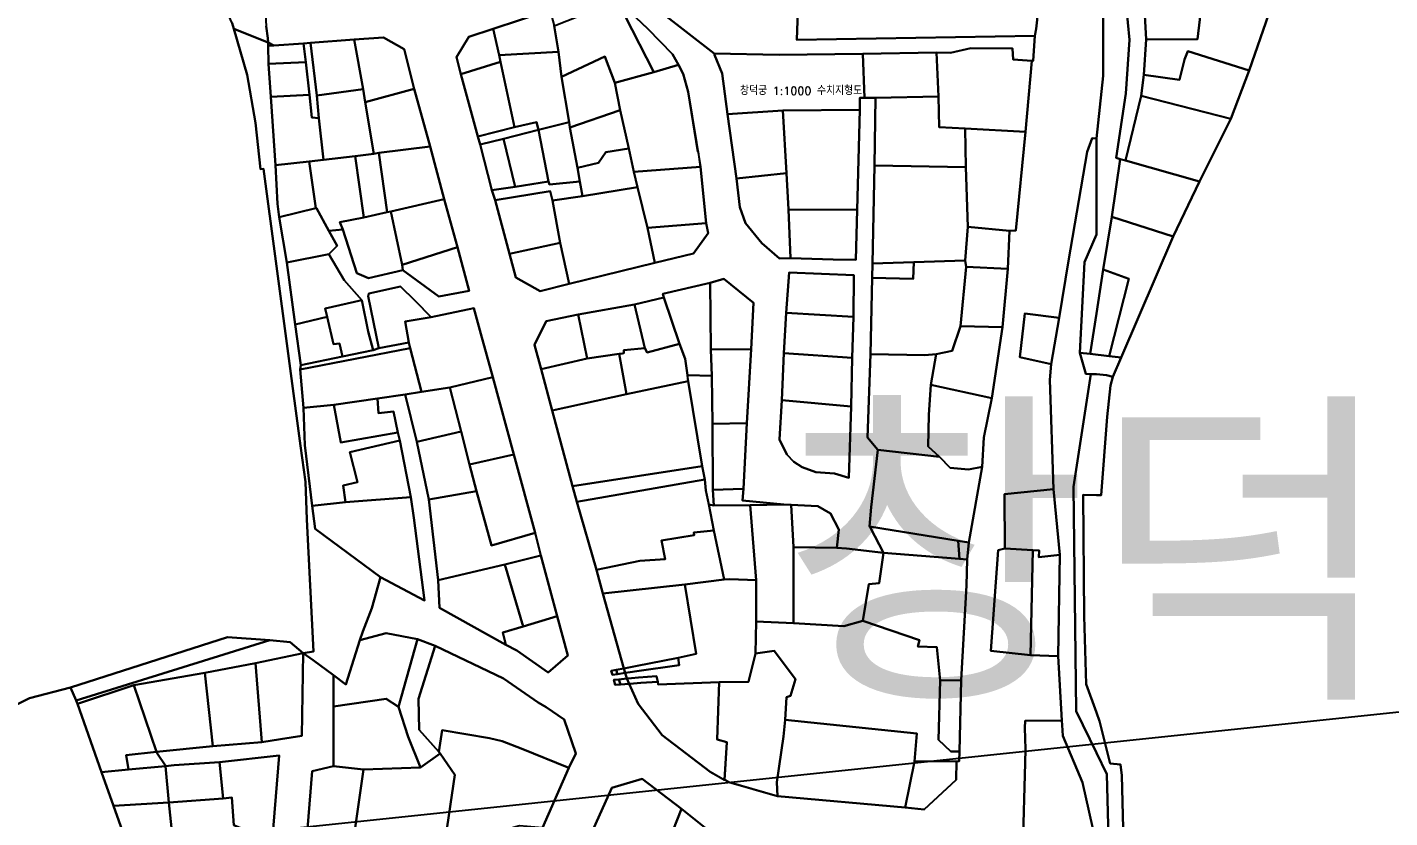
# Model space of a CAD drawing. Header units: feet. Extents: x -1222 to 199575, y -502 to 454509.
# Drawn here: x -77.4 to 89, y 526.2 to 622.6 of the extents above; entities that cross this region are included whole.
import ezdxf

# ---------------------------------------------------------------- set-up
doc = ezdxf.new("R2010")
doc.units = ezdxf.units.FT
doc.header["$MEASUREMENT"] = 0
for name, color, linetype in [('line', 7, 'CONTINUOUS'), ('ZD001', 7, 'CONTINUOUS'), ('지적', 7, 'CONTINUOUS')]:
    doc.layers.add(name, color=color, linetype=linetype)
doc.styles.add('GHS', font='ROMANS', dxfattribs={"bigfont": 'NGSW.shx'})
doc.styles.add('GHS1', font='ROMANS.shx', dxfattribs={"bigfont": 'ghs.shx'})
picture_1 = doc.add_image_def('image1.jpg', size_in_pixel=(8269, 5907))

msp = doc.modelspace()

# ---------------------------------------------------------------- linework, layer by layer
at = {"layer": '지적', "color": 20}
for points in [[(17.47, 647.44), (18.23, 647.42), (25.75, 647.56), (26.19, 644.66), (40.07, 645.86), (41.62, 637.7), (45.98, 638.27), (46.12, 638.44), (46.72, 634.99), (46.6, 629.91), (45.78, 622.41), (45.62, 621.58), (16.57, 621.06), (17.05, 635.08), (17.47, 647.44)], [(53.14, 637.1), (53.14, 646.21), (54.8, 640.21), (55.38, 638.39), (56.08, 635.86), (56.58, 627.48), (57.17, 621.09), (56.72, 614.52), (55.55, 606.67), (56.06, 606.52), (55.04, 599.49), (53.97, 593.06), (53.14, 587.68), (52.37, 582.74), (51.12, 582.9), (51.71, 593.94), (53.14, 597.32), (53.14, 609.05), (53.96, 616.7), (53.99, 627.07), (54.66, 633.22), (53.14, 637.1)], [(17.05, 635.08), (16.57, 621.06), (45.62, 621.58), (45.43, 618.53), (45.27, 618.52), (43, 618.68), (42.89, 620), (37.83, 620.04), (35.35, 619.5), (33.62, 619.52), (24.64, 619.37), (14.43, 619.23), (6.49, 619.42), (-3.15, 626.92), (-3.97, 629.41), (-4.67, 630.64), (-6.07, 633.12), (-5.71, 635.12), (17.05, 635.08)], [(-55.33, 629.64), (-50.92, 630.29), (-48.61, 625.64), (-48.36, 625.53), (-48.2, 622.76), (-48.02, 621.29), (-47.98, 620.74), (-52.16, 622.43), (-52.36, 623.1), (-55.33, 629.64)], [(65.84, 627.36), (66.07, 625.98), (65.5, 621.14), (59.21, 621.12), (58.89, 627.09), (65.84, 627.36)], [(-5.29, 625.72), (-0.88, 617.11), (-5.64, 615.83), (-6.85, 619.06), (-12.14, 616.58), (-12.5, 619.6), (-13.03, 622.79), (-8.63, 624.55), (-8.86, 626.63), (-7.08, 626.33), (-5.29, 625.72)], [(2.13, 618.02), (-0.88, 617.11), (-5.29, 625.72), (-4.59, 625.22), (-1.62, 622.43), (1.39, 619.33), (2.13, 618.02)], [(74.18, 624.26), (71.78, 617.32), (64.32, 619.7), (63.89, 618.68), (63.3, 616.18), (58.94, 616.81), (59.21, 621.12), (65.5, 621.14), (66.07, 625.98), (74.18, 624.26)], [(-14.07, 625.14), (-13.71, 625.24), (-13.03, 622.79), (-12.5, 619.6), (-19.76, 619.19), (-20.5, 622.41), (-14.07, 624.52), (-14.07, 625.14)], [(-47.98, 620.74), (-47.97, 620.35), (-47.93, 618.16), (-47.65, 614.11), (-47.07, 605.79), (-46.84, 601.05), (-46.61, 599.45), (-45.69, 593.91), (-44.68, 586.34), (-43.99, 581.39), (-44.04, 580.83), (-43.65, 576.17), (-43.49, 571.61), (-42.57, 564.23), (-42.23, 561.41), (-34.23, 555.52), (-35.29, 551.73), (-36.41, 548.87), (-36.76, 547.81), (-38.47, 542.4), (-39.97, 543.53), (-42.45, 545.39), (-43.67, 546.23), (-42.44, 546.42), (-43.25, 562.56), (-43.41, 567.16), (-44.02, 571.55), (-48.54, 605.33), (-48.89, 605.31), (-49.5, 610.93), (-50.52, 616.82), (-52.16, 622.43), (-47.98, 620.74)], [(-19.76, 619.19), (-19.61, 618.39), (-24.44, 616.88), (-24.99, 618.98), (-23.48, 621.46), (-20.5, 622.41), (-19.76, 619.19)], [(-47.98, 620.74), (-47.29, 620.39), (-47.97, 620.35), (-47.98, 620.74)], [(-47.29, 620.39), (-43.64, 620.64), (-43.37, 618.33), (-47.93, 618.16), (-47.97, 620.35), (-47.29, 620.39)], [(-43.64, 620.64), (-42.78, 620.69), (-42.02, 614.27), (-41.77, 611.52), (-42.63, 611.58), (-42.91, 614.37), (-43.37, 618.33), (-43.64, 620.64)], [(-42.78, 620.69), (-37.48, 621.11), (-36.38, 615.04), (-42.02, 614.27), (-42.78, 620.69)], [(-37.48, 621.11), (-33.89, 621.37), (-31.37, 619.94), (-30.14, 615.09), (-36.12, 613.46), (-36.38, 615.04), (-37.48, 621.11)], [(-12.5, 619.6), (-12.14, 616.58), (-11.23, 611.02), (-14.96, 610.09), (-15.19, 611.04), (-17.91, 610.42), (-19.61, 618.39), (-19.76, 619.19), (-12.5, 619.6)], [(-12.14, 616.58), (-6.85, 619.06), (-5.64, 615.83), (-4.99, 612.49), (-11.13, 610.38), (-11.23, 611.02), (-12.14, 616.58)], [(6.49, 619.42), (14.43, 619.23), (24.64, 619.37), (24.82, 614), (24.26, 614.01), (24.25, 612.53), (14.87, 612.46), (8.1, 612.02), (7.45, 616.95), (6.51, 619.25), (6.49, 619.42)], [(24.64, 619.37), (33.62, 619.52), (33.88, 614.18), (26.18, 613.98), (24.82, 614), (24.64, 619.37)], [(45.27, 618.52), (44.47, 609.85), (37.14, 610.26), (33.94, 610.43), (33.88, 614.18), (33.62, 619.52), (35.35, 619.5), (37.83, 620.04), (42.89, 620), (43, 618.68), (45.27, 618.52)], [(71.78, 617.32), (69.56, 611.45), (58.6, 614.25), (58.94, 616.81), (63.3, 616.18), (63.89, 618.68), (64.32, 619.7), (71.78, 617.32)], [(-43.37, 618.33), (-42.91, 614.37), (-47.65, 614.11), (-47.93, 618.16), (-43.37, 618.33)], [(-24.44, 616.88), (-19.61, 618.39), (-17.91, 610.42), (-22.38, 609.26), (-24.44, 616.88)], [(2.13, 618.02), (2.68, 616.91), (3.31, 614.73), (4.8, 605.56), (-3.31, 604.95), (-3.95, 607.82), (-4.99, 612.49), (-5.64, 615.83), (-0.88, 617.11), (2.13, 618.02)], [(-47.65, 614.11), (-42.91, 614.37), (-42.63, 611.58), (-41.77, 611.52), (-41.2, 606.43), (-42.97, 606.22), (-47.07, 605.79), (-47.65, 614.11)], [(-36.38, 615.04), (-36.12, 613.46), (-35.08, 607.16), (-37.34, 606.87), (-41.2, 606.43), (-41.77, 611.52), (-42.02, 614.27), (-36.38, 615.04)], [(-30.14, 615.09), (-28.2, 608.07), (-34.45, 607.28), (-35.08, 607.16), (-36.12, 613.46), (-30.14, 615.09)], [(33.88, 614.18), (33.94, 610.43), (37.14, 610.26), (37.19, 605.52), (26.07, 605.74), (26.18, 613.98), (33.88, 614.18)], [(69.56, 611.45), (65.75, 603.78), (56.69, 606.36), (58.6, 614.25), (69.56, 611.45)], [(-4.99, 612.49), (-3.95, 607.82), (-6.73, 607.37), (-7.65, 606.06), (-10.21, 605.44), (-11.13, 610.38), (-4.99, 612.49)], [(8.1, 612.02), (14.87, 612.46), (15.3, 604.81), (9.2, 604.15), (8.1, 612.02)], [(24.25, 612.53), (23.95, 600.34), (15.56, 600.37), (15.3, 604.81), (14.87, 612.46), (24.25, 612.53)], [(-22.38, 609.26), (-17.91, 610.42), (-15.19, 611.04), (-14.96, 610.09), (-19.22, 608.99), (-22.08, 608.32), (-22.38, 609.26)], [(-11.13, 610.38), (-10.21, 605.44), (-9.91, 603.78), (-13.6, 603.41), (-13.74, 603.8), (-14.96, 610.09), (-11.23, 611.02), (-11.13, 610.38)], [(-22.08, 608.32), (-19.22, 608.99), (-17.82, 603.14), (-20.64, 602.73), (-22.08, 608.32)], [(-19.22, 608.99), (-14.96, 610.09), (-13.74, 603.8), (-17.82, 603.14), (-19.22, 608.99)], [(37.14, 610.26), (44.47, 609.85), (43.29, 597.79), (42.52, 597.77), (37.47, 598.25), (37.19, 605.52), (37.14, 610.26)], [(-34.45, 607.28), (-33.42, 600.06), (-36.29, 599.38), (-37.34, 606.87), (-35.08, 607.16), (-34.45, 607.28)], [(-28.2, 608.07), (-26.46, 601.64), (-32.99, 600.14), (-33.42, 600.06), (-34.45, 607.28), (-28.2, 608.07)], [(-3.95, 607.82), (-3.31, 604.95), (-2.89, 603.08), (-9.57, 601.99), (-9.91, 603.78), (-10.21, 605.44), (-7.65, 606.06), (-6.73, 607.37), (-3.95, 607.82)], [(-47.07, 605.79), (-42.97, 606.22), (-42.15, 600.54), (-46.61, 599.45), (-46.84, 601.05), (-47.07, 605.79)], [(-40.54, 597.78), (-42.05, 600.54), (-42.15, 600.54), (-42.97, 606.22), (-41.2, 606.43), (-37.34, 606.87), (-36.29, 599.38), (-39.21, 598.83), (-38.85, 597.94), (-40.54, 597.78)], [(4.8, 605.56), (5.5, 598.71), (-1.66, 598.14), (-2.89, 603.08), (-3.31, 604.95), (4.8, 605.56)], [(26.07, 605.74), (37.19, 605.52), (37.47, 598.25), (37.13, 594.14), (30.86, 593.93), (25.83, 593.8), (26.07, 605.74)], [(56.06, 606.52), (56.69, 606.36), (65.75, 603.78), (62.5, 597.08), (55.04, 599.49), (56.06, 606.52)], [(-13.74, 603.8), (-13.6, 603.41), (-9.91, 603.78), (-9.57, 601.99), (-13.25, 601.49), (-13.53, 602.62), (-20.27, 601.51), (-20.64, 602.73), (-17.82, 603.14), (-13.74, 603.8)], [(9.2, 604.15), (15.3, 604.81), (15.56, 600.37), (15.81, 594.44), (14.45, 594.39), (12.31, 596.28), (10.31, 598.7), (9.62, 600.65), (9.2, 604.15)], [(-13.25, 601.49), (-12.3, 596.29), (-18.49, 594.95), (-20.27, 601.51), (-13.53, 602.62), (-13.25, 601.49)], [(-9.57, 601.99), (-2.89, 603.08), (-1.66, 598.14), (-0.75, 593.85), (-11.23, 591.3), (-12.3, 596.29), (-13.25, 601.49), (-9.57, 601.99)], [(-40.54, 597.78), (-39.52, 595.93), (-40.57, 594.92), (-45.69, 593.91), (-46.61, 599.45), (-42.15, 600.54), (-42.05, 600.54), (-40.54, 597.78)], [(-32.99, 600.14), (-26.46, 601.64), (-24.84, 595.77), (-31.62, 593.63), (-32.99, 600.14)], [(-33.42, 600.06), (-32.99, 600.14), (-31.62, 593.63), (-31.53, 592.96), (-35.71, 591.99), (-37.12, 592.6), (-38.85, 597.94), (-39.21, 598.83), (-36.29, 599.38), (-33.42, 600.06)], [(15.56, 600.37), (23.95, 600.34), (23.79, 594.21), (21.02, 594.29), (15.81, 594.44), (15.56, 600.37)], [(62.5, 597.08), (56.17, 582.31), (54.7, 582.46), (57.12, 591.91), (53.97, 593.06), (55.04, 599.49), (62.5, 597.08)], [(-1.66, 598.14), (5.5, 598.71), (5.74, 597.48), (3.98, 595), (-0.75, 593.85), (-1.66, 598.14)], [(37.47, 598.25), (42.52, 597.77), (42.33, 593.12), (37.25, 593.39), (37.13, 594.14), (37.47, 598.25)], [(-31.62, 593.63), (-24.84, 595.77), (-23.42, 590.43), (-27.11, 589.76), (-31.53, 592.96), (-31.62, 593.63)], [(-12.3, 596.29), (-11.23, 591.3), (-14.77, 590.41), (-17.72, 592.07), (-18.49, 594.95), (-12.3, 596.29)], [(-45.69, 593.91), (-40.57, 594.92), (-38.67, 591.73), (-36.54, 589.32), (-40.99, 588.3), (-40.77, 587.29), (-44.68, 586.34), (-45.69, 593.91)], [(30.86, 593.93), (37.13, 594.14), (37.25, 593.39), (36.57, 586.14), (35.55, 583.11), (33.57, 582.72), (32.19, 582.61), (25.57, 582.73), (25.76, 592.03), (30.76, 591.93), (30.86, 593.93)], [(25.83, 593.8), (30.86, 593.93), (30.76, 591.93), (25.76, 592.03), (25.83, 593.8)], [(15.63, 592.68), (15.29, 587.78), (14.99, 582.86), (14.73, 577.11), (14.46, 572.29), (15.35, 570.46), (16.22, 569.6), (17.24, 568.93), (18.9, 568.31), (21.16, 568.17), (22.91, 567.61), (23.19, 576.33), (23.35, 582.27), (23.5, 587.27), (23.54, 592.37), (15.63, 592.68)], [(15.29, 587.78), (15.63, 592.68), (23.54, 592.37), (23.5, 587.27), (15.29, 587.78)], [(42.33, 593.12), (41.69, 586.03), (36.57, 586.14), (37.25, 593.39), (42.33, 593.12)], [(53.97, 593.06), (57.12, 591.91), (54.7, 582.46), (52.37, 582.74), (53.14, 587.68), (53.97, 593.06)], [(-35.66, 590.14), (-31.79, 590.99), (-30.03, 589.22), (-28.07, 587.24), (-31.22, 586.7), (-30.79, 584.16), (-34.45, 583.44), (-35.77, 589.8), (-35.66, 590.14)], [(2.27, 584), (0.34, 589.64), (0.23, 590.1), (5.99, 591.42), (6.08, 583.3), (6.21, 580.09), (3.22, 580.15), (2.93, 582.16), (2.27, 584)], [(7.67, 591.91), (11.3, 589), (11.01, 583.31), (6.08, 583.3), (5.99, 591.42), (7.67, 591.91)], [(-36.54, 589.32), (-35.74, 585.5), (-35.15, 583.2), (-38.9, 582.44), (-39.24, 584.03), (-39.99, 583.94), (-40.77, 587.29), (-40.99, 588.3), (-36.54, 589.32)], [(-1.96, 583.47), (-4.54, 583.2), (-4.56, 582.84), (-4.69, 582.82), (-5.1, 582.76), (-5.12, 582.76), (-9.03, 582.2), (-10.1, 587.57), (-3.24, 588.8), (-1.96, 583.47)], [(-3.24, 588.8), (0.34, 589.64), (2.27, 584), (-1.68, 582.91), (-1.96, 583.47), (-3.24, 588.8)], [(-44.68, 586.34), (-40.77, 587.29), (-39.99, 583.94), (-39.24, 584.03), (-38.9, 582.44), (-43.99, 581.39), (-44.68, 586.34)], [(-22.84, 588.35), (-22, 585.22), (-20.54, 579.93), (-25.79, 578.65), (-29.24, 578.14), (-30.61, 583.45), (-30.79, 584.16), (-31.22, 586.7), (-28.07, 587.24), (-22.84, 588.35)], [(-14.02, 586.74), (-10.1, 587.57), (-9.03, 582.2), (-14.65, 580.89), (-15.46, 583.87), (-14.02, 586.74)], [(15.29, 587.78), (23.5, 587.27), (23.35, 582.27), (14.99, 582.86), (15.29, 587.78)], [(48.6, 587.15), (47.63, 581.51), (43.81, 582.34), (44.39, 587.7), (48.6, 587.15)], [(36.57, 586.14), (41.69, 586.03), (40.38, 577.34), (32.93, 578.98), (33.57, 582.72), (35.55, 583.11), (36.57, 586.14)], [(-30.61, 583.45), (-44.04, 580.83), (-43.99, 581.39), (-38.9, 582.44), (-35.15, 583.2), (-34.45, 583.44), (-30.79, 584.16), (-30.61, 583.45)], [(3.22, 580.15), (3.17, 580.16), (3.33, 579.41), (-4.23, 577.85), (-5.1, 582.76), (-4.69, 582.82), (-4.56, 582.84), (-4.54, 583.2), (-1.96, 583.47), (-1.68, 582.91), (2.27, 584), (2.93, 582.16), (3.22, 580.15)], [(-30.61, 583.45), (-29.24, 578.14), (-31.25, 577.81), (-34.63, 577.31), (-39.93, 576.54), (-43.65, 576.17), (-44.04, 580.83), (-30.61, 583.45)], [(-5.1, 582.76), (-4.23, 577.85), (-13.29, 575.85), (-14.65, 580.89), (-9.03, 582.2), (-5.12, 582.76), (-5.1, 582.76)], [(6.08, 583.3), (11.01, 583.31), (10.49, 574.28), (6.3, 574.22), (6.21, 580.09), (6.08, 583.3)], [(14.99, 582.86), (23.35, 582.27), (23.19, 576.33), (14.73, 577.11), (14.99, 582.86)], [(33.57, 582.72), (32.93, 578.98), (32.69, 575.31), (32.61, 571.47), (33.99, 570.21), (26.46, 571.05), (25.22, 572.55), (25.57, 582.73), (32.19, 582.61), (33.57, 582.72)], [(51.12, 582.9), (52.37, 582.74), (54.7, 582.46), (56.17, 582.31), (55.17, 579.96), (54.37, 580.17), (53.14, 580.26), (52.45, 580.29), (51.86, 580.31), (51.12, 582.9)], [(-25.79, 578.65), (-20.54, 579.93), (-17.98, 570.46), (-23.4, 569.27), (-24.41, 573.3), (-25.79, 578.65)], [(3.33, 579.41), (5.03, 569.05), (-10.79, 566.6), (-13.29, 575.85), (-4.23, 577.85), (3.33, 579.41)], [(5.83, 564.36), (5.47, 566.07), (5.33, 567.41), (5.03, 569.05), (3.33, 579.41), (3.22, 580.15), (6.21, 580.09), (6.3, 574.22), (6.34, 566.17), (6.45, 564.27), (5.83, 564.36)], [(40.38, 577.34), (39.42, 572.57), (39.2, 568.99), (37.55, 568.64), (35.3, 568.83), (33.99, 570.21), (32.61, 571.47), (32.69, 575.31), (32.93, 578.98), (40.38, 577.34)], [(-39.93, 576.54), (-34.63, 577.31), (-34.48, 575.51), (-32.66, 575.71), (-32.13, 573.18), (-39.08, 571.95), (-39.93, 576.54)], [(-29.24, 578.14), (-25.79, 578.65), (-24.41, 573.3), (-29.83, 572.02), (-31.25, 577.81), (-29.24, 578.14)], [(-39.93, 576.54), (-39.08, 571.95), (-32.13, 573.18), (-31.9, 572.2), (-37.99, 570.78), (-37.07, 567.12), (-38.81, 566.71), (-38.51, 564.66), (-42.57, 564.23), (-43.49, 571.61), (-43.65, 576.17), (-39.93, 576.54)], [(23.19, 576.33), (22.91, 567.61), (21.16, 568.17), (18.9, 568.31), (17.24, 568.93), (16.22, 569.6), (15.35, 570.46), (14.46, 572.29), (14.73, 577.11), (23.19, 576.33)], [(6.3, 574.22), (10.49, 574.28), (10.07, 566.28), (6.34, 566.17), (6.3, 574.22)], [(-30.53, 565.28), (-38.51, 564.66), (-38.81, 566.71), (-37.07, 567.12), (-37.99, 570.78), (-31.9, 572.2), (-30.53, 565.28)], [(-29.83, 572.02), (-24.41, 573.3), (-23.4, 569.27), (-22.51, 566.01), (-28.36, 565), (-29.83, 572.02)], [(26.46, 571.05), (33.99, 570.21), (35.3, 568.83), (37.55, 568.64), (39.2, 568.99), (37.59, 559.74), (36.28, 559.93), (25.43, 561.7), (25.65, 564.04), (26.46, 571.05)], [(-17.98, 570.46), (-15.36, 560.93), (-20.68, 559.36), (-22.51, 566.01), (-23.4, 569.27), (-17.98, 570.46)], [(5.33, 567.41), (-10.27, 564.72), (-10.79, 566.6), (5.03, 569.05), (5.33, 567.41)], [(5.33, 567.41), (5.47, 566.07), (5.83, 564.36), (6.44, 561.22), (4, 560.96), (4.05, 560.65), (0.05, 559.99), (0.5, 557.72), (-2.59, 557.51), (-7.9, 556.41), (-10.27, 564.72), (5.33, 567.41)], [(-22.51, 566.01), (-20.68, 559.36), (-15.36, 560.93), (-14.66, 558.14), (-19.08, 557.05), (-27.19, 555.13), (-28.36, 565), (-22.51, 566.01)], [(10.07, 566.28), (9.96, 564.86), (14.97, 564.36), (10.88, 564.3), (6.45, 564.27), (6.34, 566.17), (10.07, 566.28)], [(41.96, 559.02), (41.91, 565.63), (47.91, 566.26), (48.7, 558.22), (46.12, 557.96), (46.14, 558.78), (45.4, 558.82), (41.96, 559.02)], [(-30.53, 565.28), (-30.17, 562.76), (-28.88, 552.65), (-34.23, 555.52), (-42.23, 561.41), (-42.57, 564.23), (-38.51, 564.66), (-30.53, 565.28)], [(6.45, 564.27), (10.88, 564.3), (11.63, 555.13), (8.41, 555.26), (7.72, 555.24), (6.44, 561.22), (5.83, 564.36), (6.45, 564.27)], [(15.87, 564.34), (16.18, 559.18), (16.16, 549.88), (11.63, 550.09), (11.63, 555.13), (10.88, 564.3), (14.97, 564.36), (15.87, 564.34)], [(19.14, 564.16), (20.69, 563.28), (21.7, 561.32), (21.44, 559.07), (16.18, 559.18), (15.87, 564.34), (19.14, 564.16)], [(-7.9, 556.41), (-2.59, 557.51), (0.5, 557.72), (0.05, 559.99), (4.05, 560.65), (4, 560.96), (6.44, 561.22), (7.72, 555.24), (2.9, 554.6), (-7.11, 553.51), (-7.9, 556.41)], [(36.28, 559.93), (36.43, 557.74), (27.15, 558.49), (25.57, 561.52), (25.43, 561.7), (36.28, 559.93)], [(21.44, 559.07), (22.65, 559.01), (27.15, 558.49), (26.62, 554.79), (25.37, 554.65), (24.62, 550.16), (22.32, 549.54), (16.16, 549.88), (16.18, 559.18), (21.44, 559.07)], [(37.59, 559.74), (37.36, 557.66), (36.43, 557.74), (36.28, 559.93), (37.59, 559.74)], [(41.96, 559.02), (45.4, 558.82), (45.09, 546), (40.25, 546.52), (41.14, 558.8), (41.96, 559.02)], [(-14.66, 558.14), (-12.7, 550.75), (-16.83, 549.47), (-19.08, 557.05), (-14.66, 558.14)], [(36.43, 557.74), (37.36, 557.66), (37.27, 554.51), (36.65, 542.94), (34.07, 542.9), (33.65, 546.98), (31.35, 547.06), (31.53, 547.81), (24.62, 550.16), (25.37, 554.65), (26.62, 554.79), (27.15, 558.49), (36.43, 557.74)], [(45.4, 558.82), (46.14, 558.78), (46.12, 557.96), (48.7, 558.22), (48.49, 545.86), (45.09, 546), (45.4, 558.82)], [(-27.19, 555.13), (-19.08, 557.05), (-16.83, 549.47), (-19.3, 548.77), (-18.94, 547.27), (-27.06, 551.75), (-27.19, 555.13)], [(-7.11, 553.51), (2.9, 554.6), (4.3, 546.17), (2.07, 545.65), (-3.1, 544.66), (-3.94, 544.5), (-4.55, 544.38), (-7.11, 553.51)], [(-2.74, 543.25), (-3.59, 543.18), (-4.17, 543.13), (-4.38, 543.82), (-3.79, 543.91), (-2.94, 544.03), (2.22, 544.79), (2.07, 545.65), (4.3, 546.17), (2.9, 554.6), (7.72, 555.24), (8.41, 555.26), (11.63, 555.13), (11.63, 550.09), (11.53, 546.21), (10.67, 542.72), (7.11, 542.68), (-0.35, 542.43), (-0.4, 542.75), (-0.54, 543.44), (-2.74, 543.25)], [(-16.83, 549.47), (-12.7, 550.75), (-11.4, 545.93), (-13.8, 543.88), (-17.61, 546.58), (-18.94, 547.27), (-19.3, 548.77), (-16.83, 549.47)], [(16.16, 549.88), (22.32, 549.54), (24.62, 550.16), (31.53, 547.81), (31.35, 547.06), (33.65, 546.98), (34.07, 542.9), (33.86, 535.64), (35.37, 534.24), (36.43, 534.22), (36.39, 533.07), (30.93, 533), (31.22, 536.42), (15.14, 538.11), (15.33, 540.88), (15.82, 541.04), (16.41, 543.07), (13.8, 546.5), (11.53, 546.21), (11.63, 550.09), (16.16, 549.88)], [(-71.41, 540.47), (-72.11, 542.03), (-52.93, 548.19), (-47.75, 547.82), (-71.41, 540.47)], [(-47.75, 547.82), (-45.27, 547.59), (-43.67, 546.23), (-49.51, 545.02), (-55.69, 543.83), (-64.38, 542.33), (-71.24, 540.07), (-71.41, 540.47), (-47.75, 547.82)], [(-29.72, 547.94), (-32.05, 539.69), (-33.57, 540.67), (-39.98, 539.73), (-39.97, 543.53), (-38.47, 542.4), (-36.76, 547.81), (-33.55, 548.68), (-29.72, 547.94)], [(-27.56, 547.11), (-29.62, 540.65), (-29.53, 536.88), (-27.12, 534.21), (-26.98, 534), (-29.38, 532.3), (-30.89, 536.02), (-32.05, 539.69), (-29.72, 547.94), (-27.56, 547.11)], [(-43.67, 546.23), (-43.86, 536.16), (-46.45, 535.74), (-48.72, 535.38), (-49.51, 545.02), (-43.67, 546.23)], [(-11.84, 538.16), (-10.41, 534.01), (-11.25, 532.25), (-17.09, 534.6), (-19.4, 535.51), (-20.95, 535.87), (-26.73, 536.84), (-27.12, 534.21), (-29.53, 536.88), (-29.62, 540.65), (-27.56, 547.11), (-19.24, 543.16), (-14.99, 540.21), (-14.04, 539.64), (-11.84, 538.16)], [(-4.55, 544.38), (-3.94, 544.5), (-3.1, 544.66), (2.07, 545.65), (2.22, 544.79), (-2.94, 544.03), (-3.79, 543.91), (-4.38, 543.82), (-4.55, 544.38)], [(14.21, 528.78), (14.18, 528.79), (8.29, 530.5), (7.87, 530.72), (7.76, 530.77), (8.02, 535.36), (6.86, 535.68), (7.11, 542.68), (10.67, 542.72), (11.53, 546.21), (13.8, 546.5), (16.41, 543.07), (15.82, 541.04), (15.33, 540.88), (15.14, 538.11), (14.94, 536.05), (14.14, 530.49), (14.21, 528.78)], [(-49.51, 545.02), (-48.72, 535.38), (-54.71, 534.88), (-55.69, 543.83), (-49.51, 545.02)], [(-5.47, 544.21), (-5.32, 543.69), (-5.93, 543.6), (-6.07, 544.09), (-5.47, 544.21)], [(-4.55, 544.38), (-4.38, 543.82), (-5.32, 543.69), (-5.47, 544.21), (-4.55, 544.38)], [(-64.38, 542.33), (-61.58, 534.18), (-65.3, 533.79), (-65, 532.02), (-68.3, 531.72), (-71.24, 540.07), (-64.38, 542.33)], [(-55.69, 543.83), (-54.71, 534.88), (-61.58, 534.18), (-64.38, 542.33), (-55.69, 543.83)], [(-5.14, 543.04), (-4.97, 542.41), (-5.59, 542.36), (-5.77, 542.99), (-5.14, 543.04)], [(-4.17, 543.13), (-3.89, 542.49), (-4.97, 542.41), (-5.14, 543.04), (-4.17, 543.13)], [(-0.4, 542.75), (-2.46, 542.6), (-3.38, 542.53), (-3.89, 542.49), (-4.17, 543.13), (-3.59, 543.18), (-2.74, 543.25), (-0.54, 543.44), (-0.4, 542.75)], [(-2.46, 542.6), (-0.4, 542.75), (-0.35, 542.43), (7.11, 542.68), (6.86, 535.68), (8.02, 535.36), (7.76, 530.75), (5.98, 531.77), (0.15, 536.22), (-2.8, 540.07), (-3.89, 542.49), (-3.38, 542.53), (-2.46, 542.6)], [(34.07, 542.9), (36.65, 542.94), (36.43, 534.22), (35.37, 534.24), (33.86, 535.64), (34.07, 542.9)], [(-39.98, 539.73), (-33.57, 540.67), (-32.05, 539.69), (-30.89, 536.02), (-29.38, 532.3), (-36.31, 532.02), (-40, 532.46), (-39.98, 539.73)], [(15.14, 538.11), (31.22, 536.42), (30.93, 533), (29.8, 527.42), (14.21, 528.78), (14.14, 530.49), (14.94, 536.05), (15.14, 538.11)], [(48.95, 537.43), (49.05, 536.13), (51.46, 530.46), (53.07, 523.23), (44.16, 522.52), (44.45, 532.85), (44.49, 534.52), (44.41, 537.11), (44.43, 537.99), (48.92, 538.03), (48.95, 537.43)], [(-26.98, 534), (-27.12, 534.21), (-26.73, 536.84), (-20.95, 535.87), (-19.4, 535.51), (-17.09, 534.6), (-11.25, 532.25), (-14.47, 524.93), (-17.29, 525.17), (-26.48, 522.55), (-25.18, 531.38), (-26.98, 534)], [(-61.58, 534.18), (-61.47, 533.95), (-60.55, 532.58), (-60.49, 532.44), (-65, 532.02), (-65.3, 533.79), (-61.58, 534.18)], [(-29.38, 532.3), (-26.98, 534), (-25.18, 531.38), (-26.48, 522.55), (-31.4, 518.96), (-35.43, 517.77), (-37.48, 522.17), (-37.66, 522.65), (-36.31, 532.02), (-29.38, 532.3)], [(-60.49, 532.44), (-60.09, 528.03), (-66.83, 527.59), (-68.3, 531.72), (-65, 532.02), (-60.49, 532.44)], [(-59.42, 532.56), (-53.9, 532.94), (-53.47, 528.51), (-60.09, 528.03), (-60.49, 532.44), (-59.42, 532.56)], [(-46.6, 533.74), (-47.58, 521.76), (-50.61, 522.25), (-50.75, 523.76), (-50.82, 524.69), (-52.14, 525.24), (-52.41, 528.62), (-53.47, 528.51), (-53.9, 532.94), (-46.6, 533.74)], [(-36.31, 532.02), (-37.66, 522.65), (-37.48, 522.17), (-43.37, 522.29), (-42.59, 531.83), (-40, 532.46), (-36.31, 532.02)], [(36.03, 530.79), (32.1, 527.14), (29.8, 527.42), (30.93, 533), (36.06, 533.06), (36.03, 530.79)], [(2.49, 527.23), (-0.16, 520.54), (-5.4, 519.61), (-7.32, 514.85), (-7.96, 513.27), (-7.59, 518.56), (-7.51, 521.06), (-9.47, 522.11), (-6.01, 529.79), (-2.32, 530.92), (2.49, 527.23)], [(-66.83, 527.59), (-60.09, 528.03), (-59.58, 523.37), (-59.24, 519.16), (-60.33, 519.12), (-63.81, 519.01), (-66.83, 527.59)], [(-60.09, 528.03), (-53.47, 528.51), (-52.41, 528.62), (-52.14, 525.24), (-50.82, 524.69), (-50.75, 523.76), (-51.92, 523.72), (-59.58, 523.37), (-60.09, 528.03)], [(5.76, 524.62), (4.64, 520.45), (-0.16, 520.54), (2.49, 527.23), (5.76, 524.62)]]:
    msp.add_lwpolyline(points, close=True, dxfattribs=at)
for points in [[(-3.15, 626.92), (6.49, 619.42), (6.51, 619.25), (7.45, 616.95), (8.1, 612.02), (9.2, 604.15), (9.62, 600.65), (10.31, 598.7), (12.31, 596.28), (14.45, 594.39), (15.81, 594.44), (21.02, 594.29), (23.79, 594.21), (23.95, 600.34), (24.25, 612.53), (24.26, 614.01), (24.82, 614), (26.18, 613.98), (26.07, 605.74), (25.83, 593.8), (25.76, 592.03), (25.57, 582.73), (25.22, 572.55), (26.46, 571.05), (25.65, 564.04), (25.43, 561.7), (25.57, 561.52), (27.15, 558.49), (22.65, 559.01), (21.44, 559.07), (21.7, 561.32), (20.69, 563.28), (19.14, 564.16), (15.87, 564.34), (14.97, 564.36), (9.96, 564.86), (10.07, 566.28), (10.49, 574.28), (11.01, 583.31), (11.3, 589), (7.67, 591.91), (5.99, 591.42), (0.23, 590.1), (0.34, 589.64), (-3.24, 588.8), (-10.1, 587.57), (-14.02, 586.74), (-15.46, 583.87), (-14.65, 580.89), (-13.29, 575.85), (-10.79, 566.6), (-10.27, 564.72), (-7.9, 556.41), (-7.11, 553.51), (-4.55, 544.38), (-5.47, 544.21), (-6.07, 544.09), (-5.93, 543.6), (-5.32, 543.69), (-4.38, 543.82), (-4.17, 543.13), (-5.14, 543.04), (-5.77, 542.99), (-5.59, 542.36), (-4.97, 542.41), (-3.89, 542.49), (-2.8, 540.07), (0.15, 536.22), (5.98, 531.77), (7.76, 530.77), (7.87, 530.72), (8.29, 530.5), (14.21, 528.78), (29.8, 527.42), (32.1, 527.14), (36.03, 530.79), (36.06, 533.06), (36.39, 533.07), (36.43, 534.22), (36.65, 542.94), (37.27, 554.51), (37.36, 557.66), (37.59, 559.74), (39.2, 568.99), (39.42, 572.57), (40.38, 577.34), (41.69, 586.03), (42.33, 593.12), (42.52, 597.77), (43.29, 597.79), (44.47, 609.85), (45.27, 618.52), (45.43, 618.53), (45.62, 621.58), (45.78, 622.41), (46.6, 629.91)], [(53.99, 627.07), (53.96, 616.7), (53.14, 609.05), (52.62, 609.07), (52.01, 607.41), (49.74, 594.11), (48.6, 587.15), (44.39, 587.7), (43.81, 582.34), (47.63, 581.51), (47.48, 579.6), (47.91, 566.26), (41.91, 565.63), (41.96, 559.02), (41.14, 558.8), (40.25, 546.52), (45.09, 546), (48.49, 545.86), (48.92, 538.03), (44.43, 537.99), (44.41, 537.11), (44.49, 534.52), (44.45, 532.85), (44.16, 522.52)], [(58.89, 627.09), (59.21, 621.12), (58.94, 616.81), (58.6, 614.25), (56.69, 606.36), (56.06, 606.52), (55.55, 606.67), (56.72, 614.52), (57.17, 621.09), (56.58, 627.48)], [(-14.07, 624.52), (-20.5, 622.41), (-23.48, 621.46), (-24.99, 618.98), (-24.44, 616.88), (-22.38, 609.26), (-22.08, 608.32), (-20.64, 602.73), (-20.27, 601.51), (-18.49, 594.95), (-17.72, 592.07), (-14.77, 590.41), (-11.23, 591.3), (-0.75, 593.85), (3.98, 595), (5.74, 597.48), (5.5, 598.71), (4.8, 605.56), (4.58, 607.41), (4.5, 607.41), (3.31, 614.73), (2.68, 616.91), (2.13, 618.02), (1.39, 619.33), (-1.62, 622.43), (-4.59, 625.22)], [(56.8, 508.73), (56.23, 531.29), (56.1, 532.66), (54.81, 532.77), (53.52, 537.94), (53.14, 538.99), (51.88, 542.44), (51.64, 550.76), (51.51, 565.55), (53.14, 565.52), (53.74, 565.51), (54.45, 575.08), (54.87, 578.88), (55.17, 579.96), (56.17, 582.31), (62.5, 597.08), (65.75, 603.78), (69.56, 611.45), (71.78, 617.32), (74.18, 624.26)], [(-52.36, 623.1), (-52.16, 622.43), (-50.52, 616.82), (-49.5, 610.93), (-48.89, 605.31), (-48.54, 605.33), (-44.02, 571.55), (-43.41, 567.16), (-43.25, 562.56), (-42.44, 546.42), (-43.67, 546.23), (-45.27, 547.59), (-47.75, 547.82), (-52.93, 548.19), (-72.11, 542.03), (-77.11, 540.75), (-82.03, 538.31)], [(-14.47, 524.93), (-11.25, 532.25), (-10.41, 534.01), (-11.84, 538.16), (-14.04, 539.64), (-14.99, 540.21), (-19.24, 543.16), (-27.56, 547.11), (-29.72, 547.94), (-33.55, 548.68), (-36.76, 547.81), (-36.41, 548.87), (-35.29, 551.73), (-34.23, 555.52), (-28.88, 552.65), (-30.17, 562.76), (-30.53, 565.28), (-31.9, 572.2), (-32.13, 573.18), (-32.66, 575.71), (-34.48, 575.51), (-34.63, 577.31), (-31.25, 577.81), (-29.83, 572.02), (-28.36, 565), (-27.19, 555.13), (-27.06, 551.75), (-18.94, 547.27), (-17.61, 546.58), (-13.8, 543.88), (-11.4, 545.93), (-12.7, 550.75), (-14.66, 558.14), (-15.36, 560.93), (-17.98, 570.46), (-20.54, 579.93), (-22, 585.22), (-22.84, 588.35), (-28.07, 587.24), (-30.03, 589.22), (-31.79, 590.99), (-35.66, 590.14), (-35.77, 589.8), (-34.45, 583.44), (-35.15, 583.2), (-35.74, 585.5), (-36.54, 589.32), (-38.67, 591.73), (-40.57, 594.92), (-39.52, 595.93), (-40.54, 597.78), (-38.85, 597.94), (-37.12, 592.6), (-35.71, 591.99), (-31.53, 592.96), (-27.11, 589.76), (-23.42, 590.43), (-24.84, 595.77), (-26.46, 601.64), (-28.2, 608.07), (-30.14, 615.09), (-31.37, 619.94), (-33.89, 621.37), (-37.48, 621.11), (-42.78, 620.69), (-43.64, 620.64), (-47.29, 620.39), (-47.98, 620.74), (-48.02, 621.29), (-48.2, 622.76)], [(53.07, 523.23), (51.46, 530.46), (49.05, 536.13), (48.95, 537.43), (48.92, 538.03), (48.49, 545.86), (48.7, 558.22), (47.91, 566.26), (47.48, 579.6), (47.63, 581.51), (48.6, 587.15), (49.74, 594.11), (52.01, 607.41), (52.62, 609.07), (53.14, 609.05), (53.14, 609.05), (53.14, 597.32), (51.71, 593.94), (51.12, 582.9), (51.86, 580.31), (52.45, 580.29), (50.33, 566.55), (50.67, 539.17), (53.14, 534.07), (54.4, 531.45), (54.89, 512.89)], [(54.89, 512.89), (54.4, 531.45), (53.14, 534.07), (50.67, 539.17), (50.33, 566.55), (52.45, 580.29), (53.14, 580.26), (54.37, 580.17), (55.17, 579.96), (55.17, 579.96), (54.87, 578.88), (54.45, 575.08), (53.74, 565.51), (53.14, 565.52), (51.51, 565.55), (51.64, 550.76), (51.88, 542.44), (53.14, 538.99), (53.52, 537.94), (54.81, 532.77), (56.1, 532.66), (56.23, 531.29), (56.8, 508.73)], [(-47.58, 521.76), (-46.6, 533.74), (-53.9, 532.94), (-59.42, 532.56), (-60.49, 532.44), (-60.55, 532.58), (-61.47, 533.95), (-61.58, 534.18), (-54.71, 534.88), (-48.72, 535.38), (-46.45, 535.74), (-43.86, 536.16), (-43.67, 546.23), (-42.45, 545.39), (-39.97, 543.53), (-39.98, 539.73), (-40, 532.46), (-42.59, 531.83), (-43.37, 522.29)], [(-82.03, 538.31), (-77.11, 540.75), (-72.11, 542.03), (-71.41, 540.47), (-71.24, 540.07), (-68.3, 531.72), (-66.83, 527.59), (-63.81, 519.01)], [(5.76, 524.62), (2.49, 527.23), (-2.32, 530.92), (-6.01, 529.79), (-9.47, 522.11)]]:
    msp.add_lwpolyline(points, dxfattribs=at)

# ---------------------------------------------------------------- texts
at = {"layer": 'ZD001', "style": 'GHS1'}
msp.add_text('창덕궁 1:1000 수치지형도', height=1, dxfattribs=at).set_placement((9.64, 614.36))
at = {"layer": 'ZD001', "insert": (193, 557.15), "char_height": 30, "attachment_point": 5, "style": 'GHS'}
msp.add_mtext_dynamic_manual_height_columns('{\\fGulim|b0|i0|c129|p50;창덕궁 배치도1:1000}', width=387.055, gutter_width=5, heights=[0], dxfattribs=at)

# ---------------------------------------------------------------- pictures from other files: only their frames are drawn
at = {"layer": 'line', "color": 3}
image = msp.add_image(picture_1, insert=(-89.37, 18.15), size_in_units=(698.97, 499.31), rotation=5.99868, dxfattribs=at)
image.dxf.flags = 7

doc.saveas('drawing.dxf')
